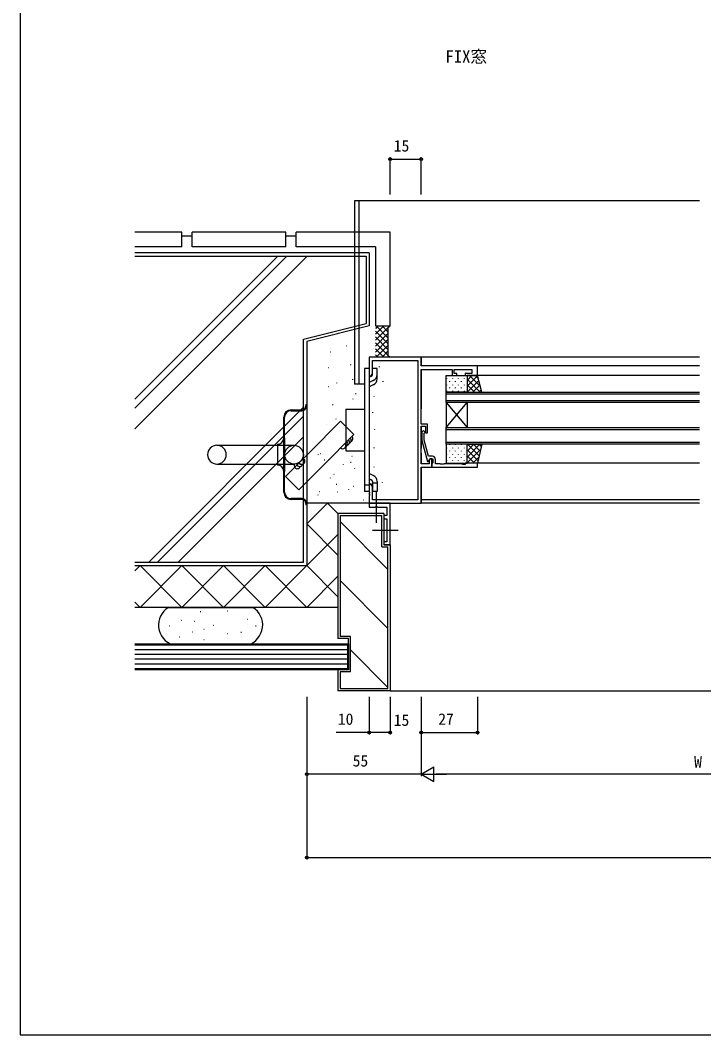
# Model space of a CAD drawing. Units: millimetres, scale not verified. Extents: x -437 to 438, y -681 to 678.
# Drawn here: x -436.8 to -108.7, y -680.9 to -194.3 of the extents above; entities that cross this region are included whole.
import ezdxf
from ezdxf.enums import TextEntityAlignment as Align

# ---------------------------------------------------------------- set-up
doc = ezdxf.new("R2010")
doc.units = ezdxf.units.MM
doc.header["$LTSCALE"] = 4
for name, color, linetype in [('0-1_USER1', 3, 'Continuous'), ('0-2_YKK_11', 7, 'Continuous'), ('0-4_YKK_12', 2, 'Continuous'), ('0-5_YKK_13', 4, 'Continuous'), ('0-6_YKK_D', 6, 'Continuous'), ('0-7_YKK_ZWAK', 7, 'Continuous'), ('0-8_YSS_K', 3, 'Continuous'), ('0-9_YSS_KE', 3, 'Continuous')]:
    doc.layers.add(name, color=color, linetype=linetype)
doc.styles.add('ＭＳ ゴシック', font='')
doc.styles.get('ＭＳ ゴシック').set_extended_font_data('MS Gothic')

msp = doc.modelspace()

# ---------------------------------------------------------------- linework, layer by layer
at = {"layer": '0-2_YKK_11'}
for points in [[(-223.3, -364.7), (-217.3, -364.7), (-217.3, -360.1), (-244.3, -360.1), (-244.3, -355.9), (-269.3, -355.9), (-269.3, -364.9), (-268.3, -364.9), (-267.67, -363.809), (-267.67, -357.53), (-245.93, -357.53)], [(-245.93, -357.53), (-245.93, -424.27), (-267.67, -424.27), (-267.67, -417.991), (-268.3, -416.9), (-269.3, -416.9), (-269.3, -420.442), (-269.18, -420.625), (-269.18, -421.175), (-269.3, -421.358), (-269.3, -421.442), (-269.18, -421.625), (-269.18, -422.175), (-269.3, -422.358), (-269.3, -425.9), (-244.3, -425.9), (-244.3, -408.7), (-239.3, -408.7), (-239.3, -404.7), (-240.1, -404.7), (-240.6, -405.566), (-240.6, -407.07), (-244.3, -407.07), (-244.3, -389), (-242.3, -389), (-242.3, -392.2), (-241.3, -392.2), (-241.3, -388), (-244.3, -388), (-244.3, -361.73), (-229.5, -361.73), (-229.5, -364.7), (-227.3, -364.7), (-227.3, -363.7), (-228.5, -363.7), (-228.5, -361.73), (-220, -361.73), (-220, -363.7), (-223.3, -363.7), (-223.3, -364.7)], [(-239, -403.4), (-240.821, -403.4), (-242.9, -395.639), (-242.9, -392.349), (-242.476, -391.924), (-243.325, -391.076), (-244.1, -391.852), (-244.1, -395.797), (-241.393, -405.9), (-240.793, -405.9), (-240.1, -404.7), (-238.8, -404.7), (-238.8, -406.5), (-239, -406.7), (-239.3, -407), (-239.3, -408.7)], [(-239.3, -408.7), (-217.3, -408.7), (-217.3, -406.7), (-223.3, -406.7), (-223.3, -407.4), (-224.3, -407.4), (-225.207, -407.07), (-233.342, -407.07), (-233.525, -407.19), (-234.075, -407.19), (-234.259, -407.07), (-234.342, -407.07), (-234.525, -407.19), (-235.075, -407.19), (-235.259, -407.07), (-237.5, -407.07), (-237.5, -404.9)]]:
    msp.add_lwpolyline(points, dxfattribs=at)
msp.add_lwpolyline([(-259.3, -445.9), (-259.3, -425.9), (-269.3, -425.9), (-269.3, -427.9), (-266.471, -427.9), (-266.279, -427.757), (-265.321, -427.757), (-265.129, -427.9), (-260.8, -427.9), (-260.8, -431.9), (-262.3, -431.9), (-262.3, -433.4), (-260.8, -433.4), (-260.8, -444.4), (-262.3, -444.4), (-262.3, -445.9)], close=True, dxfattribs=at)
msp.add_arc((-239, -404.9), 1.5, 0.00001, 89.99999, dxfattribs=at)
at = {"layer": '0-4_YKK_12'}
for p, q in [((-110.8, -280.902), (-276.3, -280.902)), ((-274.3, -280.902), (-274.3, -295.902)), ((-274.3, -295.902), (-274.3, -368.9)), ((-244.3, -355.9), (-244.3, -359.8)), ((-110.8, -355.9), (-244.3, -355.9)), ((-244.3, -362.03), (-244.3, -380.7)), ((-110.8, -364.7), (-217.8, -364.7)), ((-110.8, -360.1), (-217.6, -360.1)), ((-271.601, -368.902), (-276.3, -368.902)), ((-232.3, -377.7), (-232.3, -372.7)), ((-232.3, -372.7), (-110.8, -372.7)), ((-110.8, -373.7), (-232.3, -373.7)), ((-232.3, -376.7), (-110.8, -376.7)), ((-232.3, -377.7), (-232.3, -389.7)), ((-232.3, -377.7), (-222.3, -389.7)), ((-232.3, -389.7), (-222.3, -377.7)), ((-110.8, -377.7), (-232.3, -377.7)), ((-222.3, -377.7), (-222.3, -389.7)), ((-244.3, -389.3), (-244.3, -399.77)), ((-232.3, -389.7), (-110.8, -389.7)), ((-232.3, -397.7), (-232.3, -389.7)), ((-110.8, -390.7), (-232.3, -390.7)), ((-232.3, -396.7), (-110.8, -396.7)), ((-110.8, -397.7), (-232.3, -397.7)), ((-244.3, -402), (-244.3, -406.77)), ((-110.8, -406.7), (-217.6, -406.7)), ((-244.3, -409), (-244.3, -425.9)), ((-110.8, -424.27), (-244.3, -424.27)), ((-110.8, -425.9), (-244.3, -425.9))]:
    msp.add_line(p, q, dxfattribs=at)
msp.add_lwpolyline([(-276.3, -280.902), (-276.3, -295.902), (-276.3, -368.9)], dxfattribs=at)
at = {"layer": '0-5_YKK_13'}
for p, q in [((-267.8, -364.173), (-267.8, -361.4)), ((-265.5, -361.4), (-267.8, -361.4)), ((-265.5, -364.173), (-265.5, -361.4)), ((-265.5, -366.232), (-265.5, -363.694)), ((-219.975, -364.7), (-222.3, -367.025)), ((-217.27, -364.823), (-222.3, -369.854)), ((-216.015, -369.842), (-221.157, -364.7)), ((-216.958, -366.071), (-218.328, -364.7)), ((-269.3, -365.516), (-268.372, -365.077)), ((-267.388, -367.156), (-269.3, -368.061)), ((-267.406, -369.223), (-269.3, -370.106)), ((-232.226, -366.06), (-232.226, -366.26)), ((-232.226, -369.09), (-232.226, -369.29)), ((-230.811, -367.475), (-230.811, -367.675)), ((-229.396, -366.06), (-229.396, -366.26)), ((-229.396, -369.09), (-229.396, -369.29)), ((-227.981, -367.475), (-227.981, -367.675)), ((-226.566, -366.06), (-226.566, -366.26)), ((-226.566, -369.09), (-226.566, -369.29)), ((-225.151, -367.475), (-225.151, -367.675)), ((-223.736, -366.06), (-223.736, -366.26)), ((-223.736, -369.09), (-223.736, -369.29)), ((-222.321, -367.475), (-222.321, -367.675)), ((-215.985, -372.7), (-222.3, -366.385)), ((-216.704, -367.086), (-222.3, -372.682)), ((-218.814, -372.7), (-222.3, -369.214)), ((-216.138, -369.348), (-219.49, -372.7)), ((-232.226, -372.12), (-232.226, -372.32)), ((-230.811, -370.505), (-230.811, -370.705)), ((-229.396, -372.12), (-229.396, -372.32)), ((-227.981, -370.505), (-227.981, -370.705)), ((-226.566, -372.12), (-226.566, -372.32)), ((-225.151, -370.505), (-225.151, -370.705)), ((-223.736, -372.12), (-223.736, -372.32)), ((-222.321, -370.505), (-222.321, -370.705)), ((-221.642, -372.7), (-222.3, -372.042)), ((-215.572, -371.611), (-216.661, -372.7)), ((-299.7, -378.664), (-299.3, -378.664)), ((-299.7, -378.664), (-299.7, -379.164)), ((-299.3, -378.664), (-299.3, -379.164)), ((-299.3, -379.164), (-299.3, -426.164)), ((-306.8, -381.164), (-301.7, -381.164)), ((-306.8, -381.564), (-301.7, -381.564)), ((-280.6, -380.9), (-271.6, -380.9)), ((-280.6, -380.9), (-280.6, -400.9)), ((-310.3, -394.664), (-310.3, -384.664)), ((-309.9, -394.664), (-309.9, -384.664)), ((-342.4, -398.164), (-305.4, -398.164)), ((-313.3, -397.664), (-313.3, -407.664)), ((-310.3, -410.664), (-310.3, -394.664)), ((-309.9, -394.664), (-309.9, -410.664)), ((-230.811, -397.775), (-230.811, -397.975)), ((-227.981, -397.775), (-227.981, -397.975)), ((-225.151, -397.775), (-225.151, -397.975)), ((-222.321, -397.775), (-222.321, -397.975)), ((-216.206, -397.7), (-222.3, -403.795)), ((-219.034, -397.7), (-222.3, -400.966)), ((-221.862, -397.7), (-222.3, -398.138)), ((-216.536, -403.262), (-222.098, -397.7)), ((-216.022, -400.948), (-219.269, -397.7)), ((-215.508, -398.634), (-216.441, -397.7)), ((-280.6, -400.9), (-271.6, -400.9)), ((-232.226, -399.39), (-232.226, -399.59)), ((-232.226, -402.42), (-232.226, -402.62)), ((-230.811, -400.805), (-230.811, -401.005)), ((-230.811, -403.835), (-230.811, -404.035)), ((-229.396, -399.39), (-229.396, -399.59)), ((-229.396, -402.42), (-229.396, -402.62)), ((-227.981, -400.805), (-227.981, -401.005)), ((-227.981, -403.835), (-227.981, -404.035)), ((-226.566, -399.39), (-226.566, -399.59)), ((-226.566, -402.42), (-226.566, -402.62)), ((-225.151, -400.805), (-225.151, -401.005)), ((-225.151, -403.835), (-225.151, -404.035)), ((-223.736, -399.39), (-223.736, -399.59)), ((-223.736, -402.42), (-223.736, -402.62)), ((-222.321, -400.805), (-222.321, -401.005)), ((-222.321, -403.835), (-222.321, -404.035)), ((-215.85, -400.173), (-222.3, -406.623)), ((-217.05, -405.576), (-222.3, -400.326)), ((-218.755, -406.7), (-222.3, -403.155)), ((-216.658, -403.809), (-219.549, -406.7)), ((-342.4, -407.164), (-305.4, -407.164)), ((-232.226, -405.45), (-232.226, -405.65)), ((-229.396, -405.45), (-229.396, -405.65)), ((-226.566, -405.45), (-226.566, -405.65)), ((-223.736, -405.45), (-223.736, -405.65)), ((-221.583, -406.7), (-222.3, -405.983)), ((-310.3, -420.664), (-310.3, -410.664)), ((-309.9, -420.664), (-309.9, -410.664)), ((-267.406, -412.577), (-269.3, -411.694)), ((-269.3, -417.225), (-271.6, -417.225)), ((-269.3, -414.232), (-268.378, -414.662)), ((-269.3, -416.284), (-267.8, -416.994)), ((-267.8, -415.568), (-267.8, -420.4)), ((-265.5, -416.343), (-267.8, -416.343)), ((-265.5, -415.568), (-265.5, -418.106)), ((-265.5, -418.106), (-265.5, -420.4)), ((-265.5, -420.4), (-267.8, -420.4)), ((-265.8, -435.416), (-265.8, -420.384)), ((-301.7, -423.764), (-306.8, -423.764)), ((-301.7, -424.164), (-306.8, -424.164)), ((-299.7, -426.164), (-299.7, -426.664)), ((-299.3, -426.664), (-299.7, -426.664)), ((-299.3, -426.164), (-299.3, -426.664)), ((-267.738, -438.9), (-255.367, -438.9))]:
    msp.add_line(p, q, dxfattribs=at)
for points in [[(-269.3, -361.4), (-271.6, -361.4), (-271.6, -420.4)], [(-269.3, -361.4), (-269.3, -420.4), (-271.6, -420.4)]]:
    msp.add_lwpolyline(points, dxfattribs=at)
for points in [[(-222.3, -364.7), (-222.3, -372.7), (-232.3, -372.7), (-232.3, -364.7)], [(-222.3, -372.7), (-215.3, -372.7), (-217.3, -364.7), (-222.3, -364.7)], [(-222.3, -406.7), (-222.3, -397.7), (-232.3, -397.7), (-232.3, -406.7)], [(-222.3, -397.7), (-215.3, -397.7), (-217.3, -406.7), (-222.3, -406.7)]]:
    msp.add_lwpolyline(points, close=True, dxfattribs=at)
msp.add_circle((-305.4, -402.664), 4.5, dxfattribs=at)
for centre, radius, start, end in [((-268.8, -364.173), 1, 295.33088, 0), ((-268.8, -364.173), 3.3, 295.33088, 0), ((-268.8, -366.232), 3.3, 295, 360), ((-301.7, -379.164), 2.4, 270, 0), ((-301.7, -379.164), 2, 270, 0), ((-306.8, -384.664), 3.5, 90, 180), ((-306.8, -384.664), 3.1, 90, 180), ((-342.4, -402.664), 4.5, 90, 270), ((-342.4, -402.664), 4.5, 270, 90), ((-313.3, -394.664), 3, 270, 0), ((-313.3, -410.664), 3, 0, 90), ((-268.8, -415.568), 3.3, 0, 65), ((-268.8, -415.568), 1, 0, 65), ((-306.8, -420.664), 3.5, 180, 270), ((-306.8, -420.664), 3.1, 180, 270), ((-301.7, -426.164), 2.4, 0, 90), ((-301.7, -426.164), 2, 0, 90)]:
    msp.add_arc(centre, radius, start, end, dxfattribs=at)
at = {"layer": '0-6_YKK_D'}
for p, q in [((-259.3, -277.902), (-259.3, -259.902)), ((-259.3, -260.902), (-244.3, -260.902)), ((-244.3, -277.902), (-244.3, -259.902)), ((-299.3, -518.9), (-299.3, -556.9)), ((-299.3, -518.9), (-299.3, -596.9)), ((-269.3, -518.9), (-269.3, -536.9)), ((-259.3, -518.9), (-259.3, -536.9)), ((-259.3, -518.9), (-259.3, -536.9)), ((-244.3, -518.9), (-244.3, -556.9)), ((-244.3, -518.9), (-244.3, -536.9)), ((-244.3, -518.9), (-244.3, -556.9)), ((-244.3, -518.9), (-244.3, -536.9)), ((-217.3, -518.9), (-217.3, -536.9)), ((-259.3, -535.9), (-258.403, -535.9)), ((-244.3, -535.9), (-245.198, -535.9)), ((-244.3, -535.9), (-217.3, -535.9)), ((-244.3, -555.9), (-238.238, -552.4)), ((-238.238, -559.4), (-238.238, -552.4)), ((-244.3, -555.9), (-299.3, -555.9)), ((-244.3, -555.9), (-238.238, -559.4)), ((-244.3, -555.9), (-232.176, -555.9)), ((18.7, -555.9), (-237.3, -555.9)), ((-299.3, -595.9), (300.7, -595.9))]:
    msp.add_line(p, q, dxfattribs=at)
msp.add_lwpolyline([(-259.3, -535.9), (-269.3, -535.9), (-285.225, -535.9)], dxfattribs=at)
for centre in [(-259.3, -260.902), (-244.3, -260.902), (-269.3, -535.9), (-259.3, -535.9), (-259.3, -535.9), (-244.3, -535.9), (-217.3, -535.9), (-299.3, -555.9), (-299.3, -595.9)]:
    msp.add_circle(centre, 0.637, dxfattribs=at)
at = {"layer": '0-7_YKK_ZWAK'}
msp.add_line((-436.8, 644.1), (-436.8, -680.9), dxfattribs=at)
msp.add_lwpolyline([(-436.8, -680.9), (438.2, -680.9), (438.2, 644.1)], dxfattribs=at)
at = {"layer": '0-8_YSS_K'}
for p, q in [((-313.162, -307.399), (-381.81, -376.047)), ((-308.92, -307.399), (-381.81, -380.289)), ((-299.02, -307.399), (-381.81, -390.189)), ((-381.81, -307.4), (-270.8, -307.4)), ((-270.8, -307.4), (-270.8, -339.729)), ((-300.8, -347.229), (-270.8, -339.729)), ((-262.273, -340.902), (-266.3, -344.929)), ((-265.101, -340.902), (-266.3, -342.101)), ((-259.444, -340.902), (-266.3, -347.758)), ((-266.3, -343.387), (-260.3, -349.387)), ((-260.3, -344.586), (-266.3, -350.586)), ((-265.957, -340.902), (-260.3, -346.559)), ((-263.128, -340.902), (-260.3, -343.731)), ((-260.3, -341.902), (-259.3, -340.902)), ((-260.3, -340.902), (-259.872, -341.33)), ((-260.3, -341.902), (-260.3, -354.9)), ((-300.8, -454.4), (-300.8, -347.229)), ((-266.3, -346.216), (-260.3, -352.216)), ((-260.3, -347.415), (-266.3, -353.415)), ((-266.3, -349.044), (-259.444, -355.9)), ((-260.3, -350.243), (-265.957, -355.9)), ((-287.832, -353.386), (-287.732, -353.386)), ((-280.342, -350.476), (-280.242, -350.476)), ((-266.3, -351.873), (-262.273, -355.9)), ((-266.3, -354.701), (-265.101, -355.9)), ((-260.3, -353.071), (-263.128, -355.9)), ((-260.3, -354.9), (-259.3, -355.9)), ((-278.278, -359.485), (-278.278, -359.685)), ((-259.872, -355.472), (-260.301, -355.9)), ((-288.876, -361.023), (-289.076, -361.023)), ((-264.561, -360.437), (-264.561, -360.637)), ((-285.062, -368.141), (-285.062, -368.341)), ((-277.343, -366.503), (-277.343, -366.703)), ((-262.786, -367.447), (-262.786, -367.647)), ((-288.876, -370.112), (-289.076, -370.112)), ((-275.638, -373.47), (-275.838, -373.47)), ((-267.045, -374.634), (-267.045, -374.834)), ((-286.934, -378.667), (-286.934, -378.867)), ((-277.109, -375.86), (-277.109, -376.06)), ((-300.8, -379.89), (-375.31, -454.399)), ((-300.8, -384.132), (-371.067, -454.399)), ((-267.755, -382.354), (-267.755, -382.554)), ((-289.704, -388.315), (-289.604, -388.315)), ((-285.335, -385.404), (-285.235, -385.404)), ((-283.027, -386.651), (-276.649, -393)), ((-300.8, -394.032), (-361.168, -454.399)), ((-276.649, -393), (-291.461, -407.88)), ((-266.69, -390.606), (-266.69, -390.806)), ((-290.328, -395.384), (-290.228, -395.384)), ((-293.805, -402.528), (-293.805, -402.728)), ((-292.63, -402.317), (-292.83, -402.317)), ((-277.416, -403.503), (-277.616, -403.503)), ((-267.045, -399.301), (-267.045, -399.501)), ((-291.461, -407.88), (-303.071, -419.543)), ((-290.654, -405.281), (-290.854, -405.281)), ((-288.679, -405.084), (-288.879, -405.084)), ((-281.787, -407.207), (-281.787, -407.407)), ((-278.009, -406.467), (-278.209, -406.467)), ((-267.045, -408.529), (-267.045, -408.729)), ((-309.45, -413.193), (-303.071, -419.543)), ((-286.11, -412.197), (-286.31, -412.197)), ((-276.407, -409.078), (-276.407, -409.278)), ((-288.103, -413.757), (-288.103, -413.957)), ((-284.925, -416.939), (-285.125, -416.939)), ((-276.626, -417.926), (-276.826, -417.926)), ((-263.052, -415.805), (-263.052, -416.005)), ((-294.039, -421.944), (-294.039, -422.144)), ((-293.025, -420.495), (-293.225, -420.495)), ((-284.332, -420.693), (-284.532, -420.693)), ((-279.214, -419.137), (-279.214, -419.337)), ((-269.472, -421.484), (-269.472, -421.684)), ((-268.8, -425.9), (-299.3, -425.9)), ((-289.301, -425.9), (-299.3, -435.899)), ((-284.3, -430.9), (-289.3, -425.9)), ((-272.02, -424.283), (-271.92, -424.283)), ((-272.02, -424.283), (-271.92, -424.283)), ((-283.3, -431.9), (-283.3, -489.9)), ((-283.3, -431.9), (-263.3, -431.9)), ((-263.3, -446.9), (-263.3, -431.9)), ((-284.3, -450.899), (-299.3, -435.9)), ((-283.3, -434.763), (-260.3, -457.763)), ((-284.3, -440.899), (-299.3, -455.899)), ((-263.3, -446.9), (-260.3, -446.9)), ((-260.3, -514.9), (-260.3, -446.9)), ((-300.8, -454.4), (-381.81, -454.4)), ((-379.3, -455.9), (-381.81, -458.41)), ((-359.3, -455.9), (-379.3, -475.9)), ((-359.3, -475.9), (-379.3, -455.9)), ((-339.3, -455.9), (-359.3, -475.9)), ((-339.3, -475.9), (-359.3, -455.9)), ((-319.3, -455.9), (-339.3, -475.9)), ((-319.3, -475.9), (-339.3, -455.9)), ((-299.3, -475.9), (-319.3, -455.9)), ((-299.3, -455.9), (-319.3, -475.9)), ((-284.301, -470.899), (-299.3, -455.9)), ((-284.301, -460.9), (-299.3, -475.9)), ((-283.3, -463.047), (-260.3, -486.047)), ((-379.3, -475.9), (-381.81, -473.39)), ((-350.171, -478.054), (-350.371, -478.054)), ((-337.261, -477.81), (-337.461, -477.81)), ((-327.519, -481.707), (-327.719, -481.707)), ((-365.029, -484.874), (-365.229, -484.874)), ((-359.183, -482.194), (-359.383, -482.194)), ((-353.094, -482.681), (-353.294, -482.681)), ((-348.466, -486.578), (-348.666, -486.578)), ((-343.838, -484.63), (-344.038, -484.63)), ((-323.621, -484.874), (-323.821, -484.874)), ((-360.157, -490.232), (-360.357, -490.232)), ((-354.068, -487.796), (-354.268, -487.796)), ((-348.466, -491.45), (-348.666, -491.45)), ((-337.261, -488.527), (-337.461, -488.527)), ((-330.685, -488.04), (-330.885, -488.04)), ((-278.3, -489.9), (-283.3, -489.9)), ((-278.3, -506.9), (-278.3, -489.9)), ((-279.8, -496.2), (-381.81, -496.2)), ((-278.3, -496.331), (-260.3, -514.332)), ((-279.8, -498.5), (-381.81, -498.5)), ((-279.8, -500.8), (-381.81, -500.8)), ((-279.8, -503.1), (-381.81, -503.1)), ((-283.3, -506.9), (-283.3, -514.9)), ((-278.3, -506.9), (-283.3, -506.9)), ((-283.3, -514.9), (-260.3, -514.9)), ((-259.3, -515.9), (260.7, -515.9))]:
    msp.add_line(p, q, dxfattribs=at)
for points in [[(-283.027, -386.651), (-297.839, -401.53), (-309.45, -413.193)], [(-381.81, -493.4), (-279.3, -493.4), (-279.3, -505.9), (-381.81, -505.9)], [(-381.81, -493.9), (-279.8, -493.9), (-279.8, -505.4), (-381.81, -505.4)]]:
    msp.add_lwpolyline(points, dxfattribs=at)
for centre, start, end in [((-278.598, -394.958), 291.55154, 45.12972), ((-281.984, -398.36), 225.12972, 45.12972), ((-281.138, -397.51), 291.55154, 45.12972), ((-280.291, -396.659), 291.55154, 45.12972), ((-279.445, -395.809), 291.55154, 45.12972), ((-303.819, -407.886), 151.24162, 344.39198), ((-302.748, -406.837), 192.61779, 344.39198), ((-301.676, -405.787), 207.33398, 72.70326)]:
    msp.add_arc(centre, 1.5, start, end, dxfattribs=at)
at = {"layer": '0-9_YSS_KE'}
for p, q in [((-359.3, -295.902), (-381.81, -295.902)), ((-359.3, -302.902), (-359.3, -295.902)), ((-309.3, -295.902), (-354.3, -295.902)), ((-354.3, -302.902), (-354.3, -295.902)), ((-309.3, -302.902), (-309.3, -295.902)), ((-259.3, -295.902), (-304.3, -295.902)), ((-304.3, -302.902), (-304.3, -295.902)), ((-259.3, -340.902), (-259.3, -295.902)), ((-354.3, -297.902), (-359.3, -297.902)), ((-304.3, -297.902), (-309.3, -297.902)), ((-359.3, -302.902), (-381.81, -302.902)), ((-269.3, -305.9), (-381.81, -305.9)), ((-309.3, -302.902), (-354.3, -302.902)), ((-266.3, -302.902), (-304.3, -302.902)), ((-269.3, -305.9), (-269.3, -340.9)), ((-266.3, -302.902), (-266.3, -340.902)), ((-269.3, -340.9), (-299.3, -348.4)), ((-266.3, -340.902), (-259.3, -340.902)), ((-299.3, -348.4), (-299.3, -455.9)), ((-284.3, -430.9), (-284.3, -490.9)), ((-262.3, -430.9), (-284.3, -430.9)), ((-262.3, -430.9), (-262.3, -445.9)), ((-259.3, -445.9), (-262.3, -445.9)), ((-259.3, -445.9), (-259.301, -515.9)), ((-381.81, -455.9), (-299.3, -455.9)), ((-381.81, -455.9), (-299.3, -455.9)), ((-299.3, -475.9), (-381.81, -475.9)), ((-365.714, -475.9), (-325.179, -475.9)), ((-284.301, -475.9), (-299.3, -475.9)), ((-279.3, -490.9), (-284.3, -490.9)), ((-279.3, -505.9), (-279.3, -490.9)), ((-363.569, -493.9), (-327.324, -493.9)), ((-284.3, -505.9), (-284.301, -515.9)), ((-279.3, -505.9), (-284.3, -505.9)), ((-259.301, -515.9), (-284.301, -515.9))]:
    msp.add_line(p, q, dxfattribs=at)
for centre, start, end in [((-360.446, -484.4), 121.78833, 251.80513), ((-330.446, -484.4), 288.19487, 58.21167)]:
    msp.add_arc(centre, 10, start, end, dxfattribs=at)

# ---------------------------------------------------------------- texts
at = {"layer": '0-1_USER1', "style": 'ＭＳ ゴシック'}
msp.add_text('FIX窓', height=5.865, dxfattribs=at).set_placement((-232.71, -216.355), align=Align.BOTTOM_LEFT)
at = {"layer": '0-6_YKK_D', "style": 'ＭＳ ゴシック'}
for s, p in [('15', (-257.553, -258.902)), ('10', (-284.376, -533.9)), ('15', (-257.553, -534.4)), ('27', (-236.191, -533.9)), ('55', (-277.255, -553.9)), ('W', (-113.348, -554.4))]:
    msp.add_text(s, height=5.499, dxfattribs=at).set_placement(p, align=Align.BOTTOM_LEFT)

doc.saveas('drawing.dxf')
